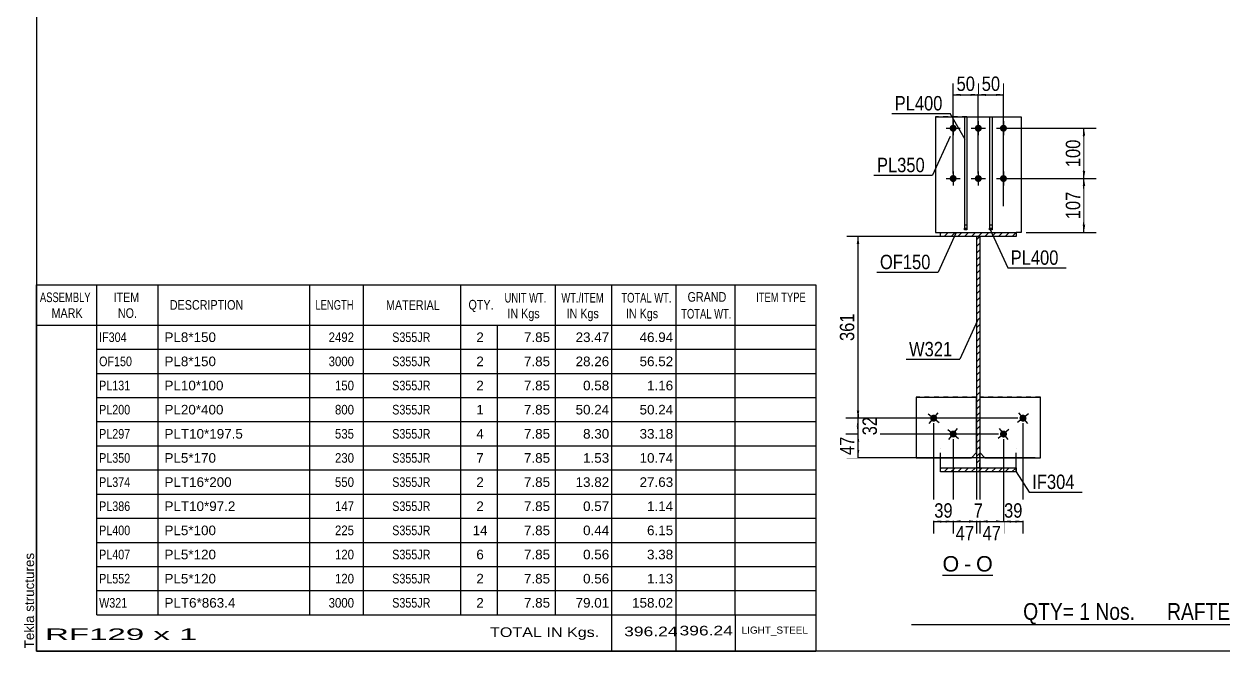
# Model space of a CAD drawing. Header units: millimetres. Extents: x -250 to 153, y -154 to 123.
# Drawn here: x -249.8 to -11.4, y -153.6 to -28.9 of the extents above; entities that cross this region are included whole.
import ezdxf

# ---------------------------------------------------------------- set-up
doc = ezdxf.new("R2010")
doc.units = ezdxf.units.MM
doc.linetypes.add('DXK_LINE_DOT1', pattern=[1.8814, 0.9407, -0.9407])
doc.styles.add('Arial', font='ARIAL.TTF', dxfattribs={"height": 0.2})
doc.styles.add('Arial Narrow', font='ARIALN.TTF', dxfattribs={"height": 0.2})

# ---------------------------------------------------------------- blocks, each defined once
blk = doc.blocks.new('Unknown-627307823-14430')
at = {"color": 5, "linetype": 'Continuous'}
for p, q in [((-247.27, 123.46), (-247.27, -153.54)), ((-247.27, -153.54), (152.73, -153.54))]:
    blk.add_line(p, q, dxfattribs=at)
at = {"color": 174, "linetype": 'Continuous', "style": 'Arial'}
blk.add_text('Tekla structures', height=1.9102, rotation=90, dxfattribs=at).set_placement((-247.77, -153.04))
blk = doc.blocks.new('Unknown-627307823-15 - 7988')
at = {"color": 7, "linetype": 'Continuous'}
blk.add_line((-67.2, -138.51), (-57.22, -138.51), dxfattribs=at)
at = {"color": 0, "linetype": 'Continuous'}
blk.add_wipeout([(-63.88, -137.76), (-63.88, -134.56), (-67.2, -134.56), (-67.2, -137.76)], dxfattribs=at)
blk.add_wipeout([(-61.49, -137.76), (-61.49, -134.56), (-62.92, -134.56), (-62.92, -137.76)], dxfattribs=at)
at = {"color": 96, "linetype": 'Continuous', "style": 'Arial'}
blk.add_text('O', height=3.06, dxfattribs=at).set_placement((-67.2, -137.76))
at = {"color": 0, "linetype": 'Continuous'}
blk.add_wipeout([(-57.22, -137.76), (-57.22, -134.56), (-60.53, -134.56), (-60.53, -137.76)], dxfattribs=at)
at = {"color": 96, "linetype": 'Continuous', "style": 'Arial'}
for s, p in [('O', (-60.53, -137.76)), ('-', (-62.92, -137.76))]:
    blk.add_text(s, height=3.06, dxfattribs=at).set_placement(p)
blk = doc.blocks.new('Part-627307823-8006 - 7988')
at = {"linetype": 'Continuous'}
h = blk.add_hatch(dxfattribs=at)
h.set_pattern_fill('', scale=0.3, style=0, pattern_type=0)
h.set_pattern_definition([(45, (-57.3256, -69.5096), (-0.6735, 0.6735), [])])
h.paths.add_polyline_path([(-57.33, -69.83), (-57.33, -69.51), (-57.83, -69.51), (-57.83, -69.83)])
at = {"color": 2, "linetype": 'Continuous'}
for p, q in [((-57.83, -47.33), (-57.83, -69.51)), ((-57.83, -47.33), (-57.33, -47.33)), ((-57.33, -47.33), (-57.33, -69.51)), ((-57.83, -69.83), (-57.83, -69.51)), ((-57.83, -69.51), (-57.33, -69.51)), ((-57.83, -69.83), (-57.83, -69.83)), ((-57.33, -69.83), (-57.83, -69.83)), ((-57.33, -69.51), (-57.33, -69.83)), ((-57.33, -69.83), (-57.33, -69.83))]:
    blk.add_line(p, q, dxfattribs=at)
at = {"color": 7, "linetype": 'DXK_LINE_DOT1'}
for p, q in [((-57.83, -68.83), (-57.33, -68.83)), ((-57.83, -69.51), (-57.83, -69.83)), ((-57.33, -69.83), (-57.83, -69.83)), ((-57.33, -69.51), (-57.33, -69.83))]:
    blk.add_line(p, q, dxfattribs=at)
blk = doc.blocks.new('Part-627307823-8052 - 7988')
at = {"linetype": 'Continuous'}
h = blk.add_hatch(dxfattribs=at)
h.set_pattern_fill('', scale=0.3, style=0, pattern_type=0)
h.set_pattern_definition([(45, (-62.3256, -69.5096), (-0.6735, 0.6735), [])])
h.paths.add_polyline_path([(-62.33, -69.83), (-62.33, -69.51), (-62.83, -69.51), (-62.83, -69.83)])
at = {"color": 2, "linetype": 'Continuous'}
for p, q in [((-62.83, -47.33), (-62.83, -69.51)), ((-62.83, -47.33), (-62.33, -47.33)), ((-62.33, -47.33), (-62.33, -69.51)), ((-62.83, -69.83), (-62.83, -69.51)), ((-62.83, -69.51), (-62.33, -69.51)), ((-62.83, -69.83), (-62.83, -69.83)), ((-62.33, -69.83), (-62.83, -69.83)), ((-62.33, -69.51), (-62.33, -69.83)), ((-62.33, -69.83), (-62.33, -69.83))]:
    blk.add_line(p, q, dxfattribs=at)
at = {"color": 7, "linetype": 'DXK_LINE_DOT1'}
for p, q in [((-62.83, -68.83), (-62.33, -68.83)), ((-62.83, -69.51), (-62.83, -69.83)), ((-62.33, -69.83), (-62.83, -69.83)), ((-62.33, -69.51), (-62.33, -69.83))]:
    blk.add_line(p, q, dxfattribs=at)
blk = doc.blocks.new('Part-627307823-8028 - 7988')
at = {"color": 2, "linetype": 'Continuous'}
for p, q in [((-72.41, -103.13), (-60.41, -103.13)), ((-72.41, -103.13), (-72.41, -115.13)), ((-60.41, -114.13), (-60.41, -103.13)), ((-61.41, -115.13), (-60.41, -114.13)), ((-72.41, -115.13), (-61.41, -115.13))]:
    blk.add_line(p, q, dxfattribs=at)
at = {"color": 7, "linetype": 'DXK_LINE_DOT1'}
for p, q in [((-60.41, -103.13), (-72.41, -103.13)), ((-72.41, -115.13), (-61.41, -115.13))]:
    blk.add_line(p, q, dxfattribs=at)
blk = doc.blocks.new('Part-627307823-7996 - 7988')
at = {"linetype": 'Continuous'}
h = blk.add_hatch(dxfattribs=at)
h.set_pattern_fill('', scale=0.3, style=0, pattern_type=0)
h.set_pattern_definition([(45, (-52.5756, -117.1521), (-0.67352, 0.67352), [])])
h.paths.add_polyline_path([(-52.58, -117.97), (-52.58, -117.15), (-67.58, -117.15), (-67.58, -117.97)])
at = {"color": 7, "linetype": 'DXK_LINE_DOT1'}
for p, q in [((-67.58, -115.13), (-67.58, -113.24)), ((-52.58, -115.13), (-52.58, -113.24)), ((-67.58, -117.97), (-67.58, -117.15)), ((-52.58, -117.97), (-52.58, -117.15))]:
    blk.add_line(p, q, dxfattribs=at)
at = {"color": 2, "linetype": 'Continuous'}
for p, q in [((-67.58, -117.15), (-67.58, -115.13)), ((-52.58, -117.15), (-52.58, -115.13)), ((-67.58, -117.97), (-67.58, -117.15)), ((-67.58, -117.15), (-52.58, -117.15)), ((-52.58, -117.97), (-67.58, -117.97)), ((-52.58, -117.15), (-52.58, -117.97))]:
    blk.add_line(p, q, dxfattribs=at)
blk = doc.blocks.new('Part-627307823-8005 - 7988')
at = {"color": 2, "linetype": 'Continuous'}
for p, q in [((-68.58, -47.33), (-68.58, -70.33)), ((-68.58, -47.33), (-51.58, -47.33)), ((-51.58, -47.33), (-51.58, -70.33)), ((-68.58, -70.33), (-67.58, -70.33)), ((-51.58, -70.33), (-52.58, -70.33))]:
    blk.add_line(p, q, dxfattribs=at)
at = {"color": 7, "linetype": 'DXK_LINE_DOT1'}
for p, q in [((-62.33, -47.33), (-68.58, -47.33)), ((-67.58, -70.33), (-52.58, -70.33))]:
    blk.add_line(p, q, dxfattribs=at)
blk = doc.blocks.new('Part-627307823-7997 - 7988')
at = {"linetype": 'Continuous'}
h = blk.add_hatch(dxfattribs=at)
h.set_pattern_fill('', scale=0.3, style=0, pattern_type=0)
h.set_pattern_definition([(45, (-52.5756, -70.3261), (-0.67352, 0.67352), [])])
h.paths.add_polyline_path([(-52.58, -71.13), (-52.58, -70.33), (-67.58, -70.33), (-67.58, -71.13)])
at = {"color": 2, "linetype": 'Continuous'}
for p, q in [((-67.58, -71.13), (-67.58, -70.33)), ((-67.58, -70.33), (-52.58, -70.33)), ((-52.58, -71.13), (-67.58, -71.13)), ((-52.58, -70.33), (-52.58, -71.13))]:
    blk.add_line(p, q, dxfattribs=at)
blk = doc.blocks.new('Part-627307823-8007 - 7988')
at = {"color": 2, "linetype": 'Continuous'}
for p, q in [((-59.75, -103.13), (-47.75, -103.13)), ((-59.75, -103.13), (-59.75, -114.13)), ((-47.75, -115.13), (-47.75, -103.13)), ((-59.75, -114.13), (-58.75, -115.13)), ((-58.75, -115.13), (-47.75, -115.13))]:
    blk.add_line(p, q, dxfattribs=at)
at = {"color": 7, "linetype": 'DXK_LINE_DOT1'}
for p, q in [((-47.75, -103.13), (-59.75, -103.13)), ((-58.75, -115.13), (-47.75, -115.13))]:
    blk.add_line(p, q, dxfattribs=at)
blk = doc.blocks.new('Part-627307823-8058 - 7988')
at = {"linetype": 'Continuous'}
h = blk.add_hatch(dxfattribs=at)
h.set_pattern_fill('', scale=0.3, style=0, pattern_type=0)
h.set_pattern_definition([(45, (-59.7756, -71.1261), (-0.67352, 0.67352), [])])
h.paths.add_polyline_path([(-59.78, -117.15), (-59.78, -71.13), (-60.38, -71.13), (-60.38, -117.15)])
at = {"color": 2, "linetype": 'Continuous'}
for p, q in [((-60.38, -117.15), (-60.38, -71.13)), ((-60.38, -71.13), (-59.78, -71.13)), ((-59.78, -71.13), (-59.78, -117.15)), ((-59.78, -117.15), (-60.38, -117.15))]:
    blk.add_line(p, q, dxfattribs=at)
at = {"color": 7, "linetype": 'DXK_LINE_DOT1'}
for p, q in [((-60.38, -117.15), (-60.38, -113.24)), ((-59.78, -117.15), (-59.78, -113.24))]:
    blk.add_line(p, q, dxfattribs=at)
blk = doc.blocks.new('Bolt-627307823-8065 - 7988')
at = {"linetype": 'Continuous'}
for points in [[(-64.38, -49.63, -1), (-65.78, -49.63, -1)], [(-59.38, -49.63, -1), (-60.78, -49.63, -1)], [(-54.38, -49.63, -1), (-55.78, -49.63, -1)], [(-64.38, -59.63, -1), (-65.78, -59.63, -1)], [(-59.38, -59.63, -1), (-60.78, -59.63, -1)], [(-54.38, -59.63, -1), (-55.78, -59.63, -1)]]:
    blk.add_hatch(color=3, dxfattribs=at).paths.add_polyline_path(points)
at = {"color": 3, "linetype": 'Continuous'}
for p, q in [((-66.48, -49.63), (-63.68, -49.63)), ((-65.08, -48.23), (-65.08, -51.03)), ((-61.48, -49.63), (-58.68, -49.63)), ((-60.08, -48.23), (-60.08, -51.03)), ((-56.48, -49.63), (-53.68, -49.63)), ((-55.08, -48.23), (-55.08, -51.03)), ((-65.08, -58.23), (-65.08, -61.03)), ((-60.08, -58.23), (-60.08, -61.03)), ((-55.08, -58.23), (-55.08, -61.03)), ((-66.48, -59.63), (-63.68, -59.63)), ((-61.48, -59.63), (-58.68, -59.63)), ((-56.48, -59.63), (-53.68, -59.63))]:
    blk.add_line(p, q, dxfattribs=at)
blk = doc.blocks.new('Bolt-627307823-8066 - 7988')
at = {"linetype": 'Continuous'}
for points in [[(-50.75, -107.82, -1), (-51.64, -106.73, -1)], [(-54.63, -110.97, -1), (-55.52, -109.89, -1)]]:
    blk.add_hatch(color=3, dxfattribs=at).paths.add_polyline_path(points)
at = {"color": 3, "linetype": 'Continuous'}
for p, q in [((-50.11, -106.39), (-52.28, -108.16)), ((-52.08, -106.19), (-50.31, -108.36)), ((-53.99, -109.55), (-56.16, -111.31)), ((-55.96, -109.34), (-54.19, -111.52))]:
    blk.add_line(p, q, dxfattribs=at)
blk = doc.blocks.new('Bolt-627307823-8079 - 7988')
at = {"linetype": 'Continuous'}
for points in [[(-68.51, -106.73, -1), (-69.4, -107.82, -1)], [(-64.63, -109.89, -1), (-65.52, -110.97, -1)]]:
    blk.add_hatch(color=3, dxfattribs=at).paths.add_polyline_path(points)
at = {"color": 3, "linetype": 'Continuous'}
for p, q in [((-70.04, -106.39), (-67.87, -108.16)), ((-69.84, -108.36), (-68.07, -106.19)), ((-66.16, -109.55), (-63.99, -111.31)), ((-65.96, -111.52), (-64.19, -109.34))]:
    blk.add_line(p, q, dxfattribs=at)
blk = doc.blocks.new('StraightDimension-627307823-15219 - 7988')
at = {"linetype": 'Continuous'}
for points in [[(-53.58, -128.06), (-55.08, -127.81), (-53.58, -127.56)], [(-52.7, -127.56), (-51.2, -127.81), (-52.7, -128.06)]]:
    blk.add_hatch(color=7, dxfattribs=at).paths.add_polyline_path(points)
at = {"color": 7, "linetype": 'Continuous'}
for p, q in [((-51.2, -108.28), (-51.2, -130.21)), ((-55.08, -111.43), (-55.08, -130.21)), ((-55.08, -127.81), (-51.2, -127.81))]:
    blk.add_line(p, q, dxfattribs=at)
at = {"color": 0}
blk.add_wipeout([(-50.71, -127.66), (-50.71, -123.46), (-55.56, -123.46), (-55.56, -127.66)], dxfattribs=at)
at = {"color": 3, "style": 'Arial Narrow'}
blk.add_text('39', height=2.863, dxfattribs=at).set_placement((-54.96, -127.06))
blk = doc.blocks.new('StraightDimension-627307823-15696 - 7988')
at = {"linetype": 'Continuous'}
for points in [[(-58.58, -43.21), (-60.08, -42.96), (-58.58, -42.71)], [(-56.58, -42.71), (-55.08, -42.96), (-56.58, -43.21)]]:
    blk.add_hatch(color=7, dxfattribs=at).paths.add_polyline_path(points)
at = {"color": 7, "linetype": 'Continuous'}
for p, q in [((-60.08, -58.63), (-60.08, -40.71)), ((-55.08, -65.13), (-55.08, -40.71)), ((-60.08, -42.96), (-55.08, -42.96))]:
    blk.add_line(p, q, dxfattribs=at)
at = {"color": 0}
blk.add_wipeout([(-55.15, -42.81), (-55.15, -38.61), (-60, -38.61), (-60, -42.81)], dxfattribs=at)
at = {"color": 3, "style": 'Arial Narrow'}
blk.add_text('50', height=2.863, dxfattribs=at).set_placement((-59.4, -42.21))
blk = doc.blocks.new('StraightDimension-627307823-15222 - 7988')
at = {"linetype": 'Continuous'}
for points in [[(-63.58, -128.06), (-65.08, -127.81), (-63.58, -127.56)], [(-61.91, -127.56), (-60.41, -127.81), (-61.91, -128.06)]]:
    blk.add_hatch(color=7, dxfattribs=at).paths.add_polyline_path(points)
at = {"color": 7, "linetype": 'Continuous'}
for p, q in [((-65.08, -111.43), (-65.08, -130.06)), ((-60.41, -111.43), (-60.41, -130.06)), ((-65.08, -127.81), (-60.41, -127.81))]:
    blk.add_line(p, q, dxfattribs=at)
at = {"color": 0}
blk.add_wipeout([(-60.31, -132.16), (-60.31, -127.96), (-65.17, -127.96), (-65.17, -132.16)], dxfattribs=at)
at = {"color": 3, "style": 'Arial Narrow'}
blk.add_text('47', height=2.863, dxfattribs=at).set_placement((-64.57, -131.56))
blk = doc.blocks.new('StraightDimension-627307823-15594 - 7988')
at = {"linetype": 'Continuous'}
for points in [[(-84.24, -111.93), (-83.99, -110.43), (-83.74, -111.93)], [(-83.74, -113.63), (-83.99, -115.13), (-84.24, -113.63)]]:
    blk.add_hatch(color=7, dxfattribs=at).paths.add_polyline_path(points)
at = {"color": 7, "linetype": 'Continuous'}
for p, q in [((-56.08, -110.43), (-86.24, -110.43)), ((-83.99, -115.13), (-83.99, -110.43)), ((-48.75, -115.13), (-86.24, -115.13))]:
    blk.add_line(p, q, dxfattribs=at)
at = {"color": 0}
blk.add_wipeout([(-84.14, -110.35), (-88.34, -110.35), (-88.34, -115.21), (-84.14, -115.21)], dxfattribs=at)
at = {"color": 3, "style": 'Arial Narrow'}
blk.add_text('47', height=2.863, rotation=90.0002, dxfattribs=at).set_placement((-84.74, -114.61))
blk = doc.blocks.new('StraightDimension-627307823-15593 - 7988')
at = {"linetype": 'Continuous'}
for points in [[(-84.24, -108.78), (-83.99, -107.28), (-83.74, -108.78)], [(-83.74, -108.93), (-83.99, -110.43), (-84.24, -108.93)]]:
    blk.add_hatch(color=7, dxfattribs=at).paths.add_polyline_path(points)
at = {"color": 7, "linetype": 'Continuous'}
for p, q in [((-52.2, -107.28), (-86.39, -107.28)), ((-83.99, -110.43), (-83.99, -107.28)), ((-56.08, -110.43), (-86.39, -110.43))]:
    blk.add_line(p, q, dxfattribs=at)
at = {"color": 0}
blk.add_wipeout([(-79.64, -106.42), (-83.84, -106.42), (-83.84, -111.28), (-79.64, -111.28)], dxfattribs=at)
at = {"color": 3, "style": 'Arial Narrow'}
blk.add_text('32', height=2.863, rotation=90.0002, dxfattribs=at).set_placement((-80.24, -110.68))
blk = doc.blocks.new('StraightDimension-627307823-15220 - 7988')
at = {"linetype": 'Continuous'}
for points in [[(-58.25, -128.06), (-59.75, -127.81), (-58.25, -127.56)], [(-56.58, -127.56), (-55.08, -127.81), (-56.58, -128.06)]]:
    blk.add_hatch(color=7, dxfattribs=at).paths.add_polyline_path(points)
at = {"color": 7, "linetype": 'Continuous'}
for p, q in [((-59.75, -111.43), (-59.75, -130.06)), ((-55.08, -111.43), (-55.08, -130.06)), ((-59.75, -127.81), (-55.08, -127.81))]:
    blk.add_line(p, q, dxfattribs=at)
at = {"color": 0}
blk.add_wipeout([(-54.98, -132.16), (-54.98, -127.96), (-59.84, -127.96), (-59.84, -132.16)], dxfattribs=at)
at = {"color": 3, "style": 'Arial Narrow'}
blk.add_text('47', height=2.863, dxfattribs=at).set_placement((-59.24, -131.56))
blk = doc.blocks.new('StraightDimension-627307823-15221 - 7988')
at = {"linetype": 'Continuous'}
for points in [[(-61.91, -127.56), (-60.41, -127.81), (-61.91, -128.06)], [(-58.25, -128.06), (-59.75, -127.81), (-58.25, -127.56)]]:
    blk.add_hatch(color=7, dxfattribs=at).paths.add_polyline_path(points)
at = {"color": 7, "linetype": 'Continuous'}
for p, q in [((-60.41, -111.43), (-60.41, -130.21)), ((-59.75, -111.43), (-59.75, -130.21)), ((-60.41, -127.81), (-59.75, -127.81))]:
    blk.add_line(p, q, dxfattribs=at)
at = {"color": 0}
blk.add_wipeout([(-58.56, -127.66), (-58.56, -123.46), (-61.59, -123.46), (-61.59, -127.66)], dxfattribs=at)
at = {"color": 3, "style": 'Arial Narrow'}
blk.add_text('7', height=2.86, dxfattribs=at).set_placement((-60.99, -127.06))
blk = doc.blocks.new('StraightDimension-627307823-15223 - 7988')
at = {"linetype": 'Continuous'}
for points in [[(-67.46, -128.06), (-68.96, -127.81), (-67.46, -127.56)], [(-66.58, -127.56), (-65.08, -127.81), (-66.58, -128.06)]]:
    blk.add_hatch(color=7, dxfattribs=at).paths.add_polyline_path(points)
at = {"color": 7, "linetype": 'Continuous'}
for p, q in [((-68.96, -108.28), (-68.96, -130.21)), ((-65.08, -111.43), (-65.08, -130.21)), ((-68.96, -127.81), (-65.08, -127.81))]:
    blk.add_line(p, q, dxfattribs=at)
at = {"color": 0}
blk.add_wipeout([(-64.59, -127.66), (-64.59, -123.46), (-69.44, -123.46), (-69.44, -127.66)], dxfattribs=at)
at = {"color": 3, "style": 'Arial Narrow'}
blk.add_text('39', height=2.863, dxfattribs=at).set_placement((-68.84, -127.06))
blk = doc.blocks.new('StraightDimension-627307823-15592 - 7988')
at = {"linetype": 'Continuous'}
for points in [[(-84.24, -72.63), (-83.99, -71.13), (-83.74, -72.63)], [(-83.74, -105.78), (-83.99, -107.28), (-84.24, -105.78)]]:
    blk.add_hatch(color=7, dxfattribs=at).paths.add_polyline_path(points)
at = {"color": 7, "linetype": 'Continuous'}
for p, q in [((-53.58, -71.13), (-86.24, -71.13)), ((-83.99, -107.28), (-83.99, -71.13)), ((-52.2, -107.28), (-86.24, -107.28))]:
    blk.add_line(p, q, dxfattribs=at)
at = {"color": 0}
blk.add_wipeout([(-84.14, -85.86), (-88.34, -85.86), (-88.34, -92.54), (-84.14, -92.54)], dxfattribs=at)
at = {"color": 3, "style": 'Arial Narrow'}
blk.add_text('361', height=2.863, rotation=90.0002, dxfattribs=at).set_placement((-84.74, -91.94))
blk = doc.blocks.new('StraightDimension-627307823-15697 - 7988')
at = {"linetype": 'Continuous'}
for points in [[(-63.58, -43.21), (-65.08, -42.96), (-63.58, -42.71)], [(-61.58, -42.71), (-60.08, -42.96), (-61.58, -43.21)]]:
    blk.add_hatch(color=7, dxfattribs=at).paths.add_polyline_path(points)
at = {"color": 7, "linetype": 'Continuous'}
for p, q in [((-65.08, -58.63), (-65.08, -40.71)), ((-60.08, -58.63), (-60.08, -40.71)), ((-65.08, -42.96), (-60.08, -42.96))]:
    blk.add_line(p, q, dxfattribs=at)
at = {"color": 0}
blk.add_wipeout([(-60.15, -42.81), (-60.15, -38.61), (-65, -38.61), (-65, -42.81)], dxfattribs=at)
at = {"color": 3, "style": 'Arial Narrow'}
blk.add_text('50', height=2.863, dxfattribs=at).set_placement((-64.4, -42.21))
blk = doc.blocks.new('StraightDimension-627307823-15712 - 7988')
at = {"linetype": 'Continuous'}
for points in [[(-39.33, -51.13), (-39.08, -49.63), (-38.83, -51.13)], [(-38.83, -58.13), (-39.08, -59.63), (-39.33, -58.13)]]:
    blk.add_hatch(color=7, dxfattribs=at).paths.add_polyline_path(points)
at = {"color": 7, "linetype": 'Continuous'}
for p, q in [((-54.08, -49.63), (-36.68, -49.63)), ((-39.08, -59.63), (-39.08, -49.63)), ((-54.08, -59.63), (-36.68, -59.63))]:
    blk.add_line(p, q, dxfattribs=at)
at = {"color": 0}
blk.add_wipeout([(-39.23, -51.28), (-43.43, -51.28), (-43.43, -57.97), (-39.23, -57.97)], dxfattribs=at)
at = {"color": 3, "style": 'Arial Narrow'}
blk.add_text('100', height=2.863, rotation=90.0002, dxfattribs=at).set_placement((-39.83, -57.37))
blk = doc.blocks.new('StraightDimension-627307823-15713 - 7988')
at = {"linetype": 'Continuous'}
for points in [[(-39.33, -61.13), (-39.08, -59.63), (-38.83, -61.13)], [(-38.83, -68.83), (-39.08, -70.33), (-39.33, -68.83)]]:
    blk.add_hatch(color=7, dxfattribs=at).paths.add_polyline_path(points)
at = {"color": 7, "linetype": 'Continuous'}
for p, q in [((-54.08, -59.63), (-36.68, -59.63)), ((-39.08, -70.33), (-39.08, -59.63)), ((-50.58, -70.33), (-36.68, -70.33))]:
    blk.add_line(p, q, dxfattribs=at)
at = {"color": 0}
blk.add_wipeout([(-39.23, -61.63), (-43.43, -61.63), (-43.43, -68.32), (-39.23, -68.32)], dxfattribs=at)
at = {"color": 3, "style": 'Arial Narrow'}
blk.add_text('107', height=2.863, rotation=90.0002, dxfattribs=at).set_placement((-39.83, -67.72))
blk = doc.blocks.new('CBS_BOM-627307823-18559')
at = {"color": 7, "linetype": 'Continuous'}
for p, q in [((-247.3, -88.77), (-247.3, -80.77)), ((-247.29, -80.77), (-92.38, -80.78)), ((-235.3, -88.77), (-235.3, -80.77)), ((-223.11, -88.77), (-223.11, -80.77)), ((-192.94, -88.77), (-192.94, -80.77)), ((-182.26, -88.77), (-182.26, -80.77)), ((-162.95, -88.77), (-162.95, -80.77)), ((-144.14, -88.77), (-144.14, -80.77)), ((-132.93, -88.77), (-132.93, -80.77)), ((-120.15, -88.77), (-120.15, -80.77)), ((-108.4, -88.77), (-108.4, -80.77)), ((-92.37, -80.78), (-92.38, -88.77)), ((-247.3, -88.77), (-92.37, -88.77)), ((-247.3, -93.57), (-247.3, -88.77)), ((-235.3, -93.57), (-235.3, -88.77)), ((-223.11, -93.57), (-223.11, -88.77)), ((-192.94, -93.57), (-192.94, -88.77)), ((-182.26, -93.57), (-182.26, -88.77)), ((-162.95, -93.57), (-162.95, -88.77)), ((-155.68, -93.57), (-155.68, -88.77)), ((-144.14, -93.57), (-144.14, -88.77)), ((-132.93, -93.57), (-132.93, -88.77)), ((-120.15, -93.57), (-120.15, -88.77)), ((-108.38, -93.57), (-108.38, -88.77)), ((-92.37, -88.78), (-92.37, -93.57)), ((-247.3, -98.37), (-247.3, -93.57)), ((-235.3, -93.57), (-92.37, -93.57)), ((-235.3, -98.37), (-235.3, -93.57)), ((-223.11, -98.37), (-223.11, -93.57)), ((-192.94, -98.37), (-192.94, -93.57)), ((-182.26, -98.37), (-182.26, -93.57)), ((-162.95, -98.37), (-162.95, -93.57)), ((-155.68, -98.37), (-155.68, -93.57)), ((-144.14, -98.37), (-144.14, -93.57)), ((-132.93, -98.37), (-132.93, -93.57)), ((-120.15, -98.37), (-120.15, -93.57)), ((-108.38, -98.37), (-108.38, -93.57)), ((-92.37, -93.58), (-92.37, -98.37)), ((-247.3, -103.17), (-247.3, -98.37)), ((-235.3, -98.37), (-92.37, -98.37)), ((-235.3, -103.17), (-235.3, -98.37)), ((-223.11, -103.17), (-223.11, -98.37)), ((-192.94, -103.17), (-192.94, -98.37)), ((-182.26, -103.17), (-182.26, -98.37)), ((-162.95, -103.17), (-162.95, -98.37)), ((-155.68, -103.17), (-155.68, -98.37)), ((-144.14, -103.17), (-144.14, -98.37)), ((-132.93, -103.17), (-132.93, -98.37)), ((-120.15, -103.17), (-120.15, -98.37)), ((-108.38, -103.17), (-108.38, -98.37)), ((-92.37, -98.38), (-92.37, -103.17)), ((-247.3, -107.97), (-247.3, -103.17)), ((-235.3, -103.17), (-92.37, -103.17)), ((-235.3, -107.97), (-235.3, -103.17)), ((-223.11, -107.97), (-223.11, -103.17)), ((-192.94, -107.97), (-192.94, -103.17)), ((-182.26, -107.97), (-182.26, -103.17)), ((-162.95, -107.97), (-162.95, -103.17)), ((-155.68, -107.97), (-155.68, -103.17)), ((-144.14, -107.97), (-144.14, -103.17)), ((-132.93, -107.97), (-132.93, -103.17)), ((-120.15, -107.97), (-120.15, -103.17)), ((-108.38, -107.97), (-108.38, -103.17)), ((-92.37, -103.18), (-92.37, -107.97)), ((-247.3, -112.77), (-247.3, -107.97)), ((-235.3, -107.97), (-92.37, -107.97)), ((-235.3, -112.77), (-235.3, -107.97)), ((-223.11, -112.77), (-223.11, -107.97)), ((-192.94, -112.77), (-192.94, -107.97)), ((-182.26, -112.77), (-182.26, -107.97)), ((-162.95, -112.77), (-162.95, -107.97)), ((-155.68, -112.77), (-155.68, -107.97)), ((-144.14, -112.77), (-144.14, -107.97)), ((-132.93, -112.77), (-132.93, -107.97)), ((-120.15, -112.77), (-120.15, -107.97)), ((-108.38, -112.77), (-108.38, -107.97)), ((-92.37, -107.98), (-92.37, -112.77)), ((-247.3, -117.57), (-247.3, -112.77)), ((-235.3, -112.77), (-92.37, -112.77)), ((-235.3, -117.57), (-235.3, -112.77)), ((-223.11, -117.57), (-223.11, -112.77)), ((-192.94, -117.57), (-192.94, -112.77)), ((-182.26, -117.57), (-182.26, -112.77)), ((-162.95, -117.57), (-162.95, -112.77)), ((-155.68, -117.57), (-155.68, -112.77)), ((-144.14, -117.57), (-144.14, -112.77)), ((-132.93, -117.57), (-132.93, -112.77)), ((-120.15, -117.57), (-120.15, -112.77)), ((-108.38, -117.57), (-108.38, -112.77)), ((-92.37, -112.78), (-92.37, -117.57)), ((-247.3, -122.37), (-247.3, -117.57)), ((-235.3, -117.57), (-92.37, -117.57)), ((-235.3, -122.37), (-235.3, -117.57)), ((-223.11, -122.37), (-223.11, -117.57)), ((-192.94, -122.37), (-192.94, -117.57)), ((-182.26, -122.37), (-182.26, -117.57)), ((-162.95, -122.37), (-162.95, -117.57)), ((-155.68, -122.37), (-155.68, -117.57)), ((-144.14, -122.37), (-144.14, -117.57)), ((-132.93, -122.37), (-132.93, -117.57)), ((-120.15, -122.37), (-120.15, -117.57)), ((-108.38, -122.37), (-108.38, -117.57)), ((-92.37, -117.58), (-92.37, -122.37)), ((-247.3, -127.17), (-247.3, -122.37)), ((-235.3, -122.37), (-92.37, -122.37)), ((-235.3, -127.17), (-235.3, -122.37)), ((-223.11, -127.17), (-223.11, -122.37)), ((-192.94, -127.17), (-192.94, -122.37)), ((-182.26, -127.17), (-182.26, -122.37)), ((-162.95, -127.17), (-162.95, -122.37)), ((-155.68, -127.17), (-155.68, -122.37)), ((-144.14, -127.17), (-144.14, -122.37)), ((-132.93, -127.17), (-132.93, -122.37)), ((-120.15, -127.17), (-120.15, -122.37)), ((-108.38, -127.17), (-108.38, -122.37)), ((-92.37, -122.38), (-92.37, -127.17)), ((-247.3, -131.97), (-247.3, -127.17)), ((-235.3, -127.17), (-92.37, -127.17)), ((-235.3, -131.97), (-235.3, -127.17)), ((-223.11, -131.97), (-223.11, -127.17)), ((-192.94, -131.97), (-192.94, -127.17)), ((-182.26, -131.97), (-182.26, -127.17)), ((-162.95, -131.97), (-162.95, -127.17)), ((-155.68, -131.97), (-155.68, -127.17)), ((-144.14, -131.97), (-144.14, -127.17)), ((-132.93, -131.97), (-132.93, -127.17)), ((-120.15, -131.97), (-120.15, -127.17)), ((-108.38, -131.97), (-108.38, -127.17)), ((-92.37, -127.18), (-92.37, -131.97)), ((-247.3, -136.77), (-247.3, -131.97)), ((-235.3, -131.97), (-92.37, -131.97)), ((-235.3, -136.77), (-235.3, -131.97)), ((-223.11, -136.77), (-223.11, -131.97)), ((-192.94, -136.77), (-192.94, -131.97)), ((-182.26, -136.77), (-182.26, -131.97)), ((-162.95, -136.77), (-162.95, -131.97)), ((-155.68, -136.77), (-155.68, -131.97)), ((-144.14, -136.77), (-144.14, -131.97)), ((-132.93, -136.77), (-132.93, -131.97)), ((-120.15, -136.77), (-120.15, -131.97)), ((-108.38, -136.77), (-108.38, -131.97)), ((-92.37, -131.98), (-92.37, -136.77)), ((-247.3, -141.57), (-247.3, -136.77)), ((-235.3, -136.77), (-92.37, -136.77)), ((-235.3, -141.57), (-235.3, -136.77)), ((-223.11, -141.57), (-223.11, -136.77)), ((-192.94, -141.57), (-192.94, -136.77)), ((-182.26, -141.57), (-182.26, -136.77)), ((-162.95, -141.57), (-162.95, -136.77)), ((-155.68, -141.57), (-155.68, -136.77)), ((-144.14, -141.57), (-144.14, -136.77)), ((-132.93, -141.57), (-132.93, -136.77)), ((-120.15, -141.57), (-120.15, -136.77)), ((-108.38, -141.57), (-108.38, -136.77)), ((-92.37, -136.78), (-92.37, -141.57)), ((-247.3, -146.37), (-247.3, -141.57)), ((-235.3, -141.57), (-92.37, -141.57)), ((-235.3, -146.37), (-235.3, -141.57)), ((-223.11, -146.37), (-223.11, -141.57)), ((-192.94, -146.37), (-192.94, -141.57)), ((-182.26, -146.37), (-182.26, -141.57)), ((-162.95, -146.37), (-162.95, -141.57)), ((-155.68, -146.37), (-155.68, -141.57)), ((-144.14, -146.37), (-144.14, -141.57)), ((-132.93, -146.37), (-132.93, -141.57)), ((-120.15, -146.37), (-120.15, -141.57)), ((-108.38, -146.37), (-108.38, -141.57)), ((-92.37, -141.58), (-92.37, -146.37)), ((-247.3, -153.57), (-247.3, -146.39)), ((-235.3, -146.37), (-92.37, -146.37)), ((-132.93, -153.57), (-132.93, -146.39)), ((-120.15, -153.57), (-120.15, -146.39)), ((-108.34, -153.57), (-108.34, -146.39)), ((-92.37, -146.37), (-92.37, -153.57)), ((-247.3, -153.57), (-92.37, -153.57))]:
    blk.add_line(p, q, dxfattribs=at)
at = {"color": 3, "linetype": 'Continuous', "style": 'Arial'}
for s, height, width, p in [('ASSEMBLY', 1.91, 0.7, (-246.61, -84.2)), ('ITEM', 1.91, 0.8, (-231.97, -84.2)), ('UNIT WT.', 1.91, 0.7, (-154.25, -84.28)), ('WT./ITEM', 1.91, 0.7, (-142.96, -84.28)), ('TOTAL WT.', 1.91, 0.7, (-131.03, -84.28)), ('GRAND', 1.91, 0.8, (-117.87, -84.12)), ('ITEM TYPE', 1.91, 0.7, (-104.24, -84.2)), ('MARK', 1.91, 0.8, (-244.3, -87.34)), ('NO.', 1.91, 0.8, (-231.11, -87.34)), ('DESCRIPTION', 1.9102, 0.8, (-220.78, -85.71)), ('LENGTH', 1.91, 0.7, (-191.84, -85.71)), ('MATERIAL', 1.91, 0.8, (-177.81, -85.75)), ('QTY.', 1.91, 0.8, (-161.42, -85.67)), ('IN Kgs', 1.91, 0.8, (-153.68, -87.42)), ('IN Kgs', 1.91, 0.8, (-141.92, -87.42)), ('IN Kgs', 1.91, 0.8, (-130.13, -87.42)), ('TOTAL WT.', 1.91, 0.7, (-119.13, -87.46))]:
    blk.add_text(s, height=height, dxfattribs=dict(at, width=width)).set_placement(p)
at = {"color": 7, "linetype": 'Continuous', "style": 'Arial'}
for s, width, p in [('IF304', 0.8, (-234.84, -92.14)), ('2492', 0.85, (-189.22, -92.14)), ('S355JR', 0.8, (-176.58, -92.14)), ('OF150', 0.8, (-234.84, -96.94)), ('3000', 0.85, (-189.22, -96.94)), ('S355JR', 0.8, (-176.58, -96.94)), ('PL131', 0.8, (-234.84, -101.74)), ('150', 0.85, (-187.96, -101.74)), ('S355JR', 0.8, (-176.58, -101.74)), ('PL200', 0.8, (-234.84, -106.54)), ('800', 0.85, (-187.96, -106.54)), ('S355JR', 0.8, (-176.58, -106.54)), ('PL297', 0.8, (-234.84, -111.34)), ('535', 0.85, (-187.96, -111.34)), ('S355JR', 0.8, (-176.58, -111.34)), ('PL350', 0.8, (-234.84, -116.14)), ('230', 0.85, (-187.96, -116.14)), ('S355JR', 0.8, (-176.58, -116.14)), ('PL374', 0.8, (-234.84, -120.94)), ('550', 0.85, (-187.96, -120.94)), ('S355JR', 0.8, (-176.58, -120.94)), ('PL386', 0.8, (-234.84, -125.74)), ('147', 0.85, (-187.96, -125.74)), ('S355JR', 0.8, (-176.58, -125.74)), ('PL400', 0.8, (-234.84, -130.54)), ('225', 0.85, (-187.96, -130.54)), ('S355JR', 0.8, (-176.58, -130.54)), ('PL407', 0.8, (-234.84, -135.34)), ('120', 0.85, (-187.96, -135.34)), ('S355JR', 0.8, (-176.58, -135.34)), ('PL552', 0.8, (-234.84, -140.14)), ('120', 0.85, (-187.96, -140.14)), ('S355JR', 0.8, (-176.58, -140.14)), ('W321', 0.8, (-234.84, -144.94)), ('3000', 0.85, (-189.22, -144.94)), ('S355JR', 0.8, (-176.58, -144.94))]:
    blk.add_text(s, height=1.91, dxfattribs=dict(at, width=width)).set_placement(p)
for s, height, p in [('PL8*150', 1.91, (-221.85, -92.14)), ('2', 1.91, (-159.86, -92.14)), ('7.85', 1.91, (-150.39, -92.14)), ('23.47', 1.91, (-140.13, -92.14)), ('46.94', 1.91, (-127.41, -92.14)), ('PL8*150', 1.91, (-221.85, -96.94)), ('2', 1.91, (-159.86, -96.94)), ('7.85', 1.91, (-150.39, -96.94)), ('28.26', 1.91, (-140.13, -96.94)), ('56.52', 1.91, (-127.41, -96.94)), ('PL10*100', 1.91, (-221.85, -101.74)), ('2', 1.91, (-159.86, -101.74)), ('7.85', 1.91, (-150.39, -101.74)), ('0.58', 1.91, (-138.64, -101.74)), ('1.16', 1.91, (-125.93, -101.74)), ('PL20*400', 1.91, (-221.85, -106.54)), ('1', 1.91, (-159.86, -106.54)), ('7.85', 1.91, (-150.39, -106.54)), ('50.24', 1.91, (-140.13, -106.54)), ('50.24', 1.91, (-127.41, -106.54)), ('PLT10*197.5', 1.9102, (-221.85, -111.34)), ('4', 1.91, (-159.86, -111.34)), ('7.85', 1.91, (-150.39, -111.34)), ('8.30', 1.91, (-138.64, -111.34)), ('33.18', 1.91, (-127.41, -111.34)), ('PL5*170', 1.91, (-221.85, -116.14)), ('7', 1.91, (-159.86, -116.14)), ('7.85', 1.91, (-150.39, -116.14)), ('1.53', 1.91, (-138.64, -116.14)), ('10.74', 1.91, (-127.41, -116.14)), ('PLT16*200', 1.91, (-221.85, -120.94)), ('2', 1.91, (-159.86, -120.94)), ('7.85', 1.91, (-150.39, -120.94)), ('13.82', 1.91, (-140.13, -120.94)), ('27.63', 1.91, (-127.41, -120.94)), ('PLT10*97.2', 1.91, (-221.85, -125.74)), ('2', 1.91, (-159.86, -125.74)), ('7.85', 1.91, (-150.39, -125.74)), ('0.57', 1.91, (-138.64, -125.74)), ('1.14', 1.91, (-125.93, -125.74)), ('PL5*100', 1.91, (-221.85, -130.54)), ('14', 1.91, (-160.6, -130.54)), ('7.85', 1.91, (-150.39, -130.54)), ('0.44', 1.91, (-138.64, -130.54)), ('6.15', 1.91, (-125.93, -130.54)), ('PL5*120', 1.91, (-221.85, -135.34)), ('6', 1.91, (-159.86, -135.34)), ('7.85', 1.91, (-150.39, -135.34)), ('0.56', 1.91, (-138.64, -135.34)), ('3.38', 1.91, (-125.93, -135.34)), ('PL5*120', 1.91, (-221.85, -140.14)), ('2', 1.91, (-159.86, -140.14)), ('7.85', 1.91, (-150.39, -140.14)), ('0.56', 1.91, (-138.64, -140.14)), ('1.13', 1.91, (-125.93, -140.14)), ('PLT6*863.4', 1.91, (-221.85, -144.94)), ('2', 1.91, (-159.86, -144.94)), ('7.85', 1.91, (-150.39, -144.94)), ('79.01', 1.91, (-140.13, -144.94)), ('158.02', 1.91, (-128.9, -144.94))]:
    blk.add_text(s, height=height, dxfattribs=at).set_placement(p)
at = {"color": 6, "linetype": 'Continuous', "style": 'Arial'}
for s, height, width, p in [('RF129 x 1', 2.292, 2.05, (-245.58, -151.38)), ('TOTAL IN Kgs.', 1.9102, 1.2, (-157.14, -150.78)), ('396.24', 1.91, 1.3, (-130.48, -150.63)), ('396.24', 1.91, 1.3, (-119.47, -150.47))]:
    blk.add_text(s, height=height, dxfattribs=dict(at, width=width)).set_placement(p)
blk.add_text('LIGHT_STEEL', height=1.4135, dxfattribs=at).set_placement((-107.12, -150.12))
blk = doc.blocks.new('CBS_CALLOFF-627307823-18560')
at = {"color": 7, "linetype": 'Continuous'}
blk.add_line((-73.39, -148.27), (42.84, -148.29), dxfattribs=at)
at = {"color": 3, "linetype": 'Continuous', "style": 'Arial Narrow'}
blk.add_text('QTY= 1 Nos.      RAFTER     MKD : RF129', height=3.3405, dxfattribs=at).set_placement((-51.16, -147.38))
blk = doc.blocks.new('Mark-627307823-15178 - 7988')
at = {"color": 7, "linetype": 'Continuous'}
blk.add_line((-60.23, -87.84), (-63.76, -95.57), dxfattribs=at)
at = {"color": 0}
blk.add_wipeout([(-65.26, -94.97), (-65.26, -91.97), (-73.85, -91.97), (-73.85, -94.97)], dxfattribs=at)
blk.add_wipeout([(-65.26, -94.97), (-65.26, -91.97), (-73.85, -91.97), (-73.85, -94.97)], dxfattribs=at)
at = {"color": 7, "linetype": 'Continuous'}
blk.add_line((-74.45, -95.57), (-63.76, -95.57), dxfattribs=at)
at = {"color": 3, "style": 'Arial Narrow'}
blk.add_text('W321', height=2.863, dxfattribs=at).set_placement((-73.85, -94.97))
blk = doc.blocks.new('Mark-627307823-15166 - 7988')
at = {"color": 7, "linetype": 'Continuous'}
blk.add_line((-64.55, -70.52), (-68.08, -78.25), dxfattribs=at)
at = {"color": 0}
blk.add_wipeout([(-69.58, -77.65), (-69.58, -74.65), (-79.63, -74.65), (-79.63, -77.65)], dxfattribs=at)
blk.add_wipeout([(-69.58, -77.65), (-69.58, -74.65), (-79.63, -74.65), (-79.63, -77.65)], dxfattribs=at)
at = {"color": 7, "linetype": 'Continuous'}
blk.add_line((-80.23, -78.25), (-68.08, -78.25), dxfattribs=at)
at = {"color": 3, "style": 'Arial Narrow'}
blk.add_text('OF150', height=2.863, dxfattribs=at).set_placement((-79.63, -77.65))
blk = doc.blocks.new('Mark-627307823-15163 - 7988')
at = {"color": 0}
blk.add_wipeout([(-40.94, -121.36), (-40.94, -118.36), (-49.35, -118.36), (-49.35, -121.36)], dxfattribs=at)
blk.add_wipeout([(-40.94, -121.36), (-40.94, -118.36), (-49.35, -118.36), (-49.35, -121.36)], dxfattribs=at)
at = {"color": 7, "linetype": 'Continuous'}
for p, q in [((-52.58, -117.97), (-49.95, -121.96)), ((-49.95, -121.96), (-39.44, -121.96))]:
    blk.add_line(p, q, dxfattribs=at)
at = {"color": 3, "style": 'Arial Narrow'}
blk.add_text('IF304', height=2.863, dxfattribs=at).set_placement((-49.35, -121.36))
blk = doc.blocks.new('Mark-627307823-15736 - 7988')
at = {"color": 7, "linetype": 'Continuous'}
blk.add_line((-65.68, -51.24), (-69.21, -58.97), dxfattribs=at)
at = {"color": 0}
blk.add_wipeout([(-70.71, -58.37), (-70.71, -55.37), (-80.22, -55.37), (-80.22, -58.37)], dxfattribs=at)
blk.add_wipeout([(-70.71, -58.37), (-70.71, -55.37), (-80.22, -55.37), (-80.22, -58.37)], dxfattribs=at)
at = {"color": 7, "linetype": 'Continuous'}
blk.add_line((-80.82, -58.97), (-69.21, -58.97), dxfattribs=at)
at = {"color": 3, "style": 'Arial Narrow'}
blk.add_text('PL350', height=2.863, dxfattribs=at).set_placement((-80.22, -58.37))
blk = doc.blocks.new('Mark-627307823-15739 - 7988')
at = {"color": 0}
blk.add_wipeout([(-44.13, -76.78), (-44.13, -73.78), (-53.64, -73.78), (-53.64, -76.78)], dxfattribs=at)
blk.add_wipeout([(-44.13, -76.78), (-44.13, -73.78), (-53.64, -73.78), (-53.64, -76.78)], dxfattribs=at)
at = {"color": 7, "linetype": 'Continuous'}
for p, q in [((-57.77, -69.64), (-54.24, -77.38)), ((-54.24, -77.38), (-42.63, -77.38))]:
    blk.add_line(p, q, dxfattribs=at)
at = {"color": 3, "style": 'Arial Narrow'}
blk.add_text('PL400', height=2.863, dxfattribs=at).set_placement((-53.64, -76.78))
blk = doc.blocks.new('Mark-627307823-15742 - 7988')
at = {"color": 7, "linetype": 'Continuous'}
blk.add_line((-62.7, -51.89), (-65.7, -46.69), dxfattribs=at)
at = {"color": 0}
blk.add_wipeout([(-67.2, -46.09), (-67.2, -43.09), (-76.7, -43.09), (-76.7, -46.09)], dxfattribs=at)
blk.add_wipeout([(-67.2, -46.09), (-67.2, -43.09), (-76.7, -43.09), (-76.7, -46.09)], dxfattribs=at)
at = {"color": 7, "linetype": 'Continuous'}
blk.add_line((-77.3, -46.69), (-65.7, -46.69), dxfattribs=at)
at = {"color": 3, "style": 'Arial Narrow'}
blk.add_text('PL400', height=2.863, dxfattribs=at).set_placement((-76.7, -46.09))

msp = doc.modelspace()

# ---------------------------------------------------------------- block references
for name in ['Unknown-627307823-14430', 'Part-627307823-8005 - 7988', 'Part-627307823-8052 - 7988', 'Part-627307823-8006 - 7988', 'Bolt-627307823-8065 - 7988', 'Part-627307823-7997 - 7988', 'Part-627307823-8058 - 7988', 'CBS_BOM-627307823-18559', 'Part-627307823-8028 - 7988', 'Part-627307823-8007 - 7988', 'Bolt-627307823-8079 - 7988', 'Bolt-627307823-8066 - 7988', 'Part-627307823-7996 - 7988', 'CBS_CALLOFF-627307823-18560']:
    msp.add_blockref(name, (0, 0))

# ---------------------------------------------------------------- next in the draw order: block references
for name in ['StraightDimension-627307823-15696 - 7988', 'StraightDimension-627307823-15219 - 7988', 'StraightDimension-627307823-15222 - 7988', 'Unknown-627307823-15 - 7988']:
    msp.add_blockref(name, (0, 0))

# ---------------------------------------------------------------- next in the draw order: block references
for name in ['StraightDimension-627307823-15697 - 7988', 'StraightDimension-627307823-15712 - 7988', 'StraightDimension-627307823-15594 - 7988', 'Mark-627307823-15163 - 7988']:
    msp.add_blockref(name, (0, 0))

# ---------------------------------------------------------------- next in the draw order: block references
for name in ['Mark-627307823-15736 - 7988', 'StraightDimension-627307823-15593 - 7988']:
    msp.add_blockref(name, (0, 0))

# ---------------------------------------------------------------- next in the draw order: block references
for name in ['Mark-627307823-15742 - 7988', 'StraightDimension-627307823-15223 - 7988', 'StraightDimension-627307823-15220 - 7988']:
    msp.add_blockref(name, (0, 0))

# ---------------------------------------------------------------- next in the draw order: block references
for name in ['StraightDimension-627307823-15592 - 7988', 'StraightDimension-627307823-15221 - 7988']:
    msp.add_blockref(name, (0, 0))

# ---------------------------------------------------------------- next in the draw order: block references
for name in ['StraightDimension-627307823-15713 - 7988', 'Mark-627307823-15166 - 7988', 'Mark-627307823-15178 - 7988']:
    msp.add_blockref(name, (0, 0))

# ---------------------------------------------------------------- next in the draw order: block references
msp.add_blockref('Mark-627307823-15739 - 7988', (0, 0))

doc.saveas('drawing.dxf')
